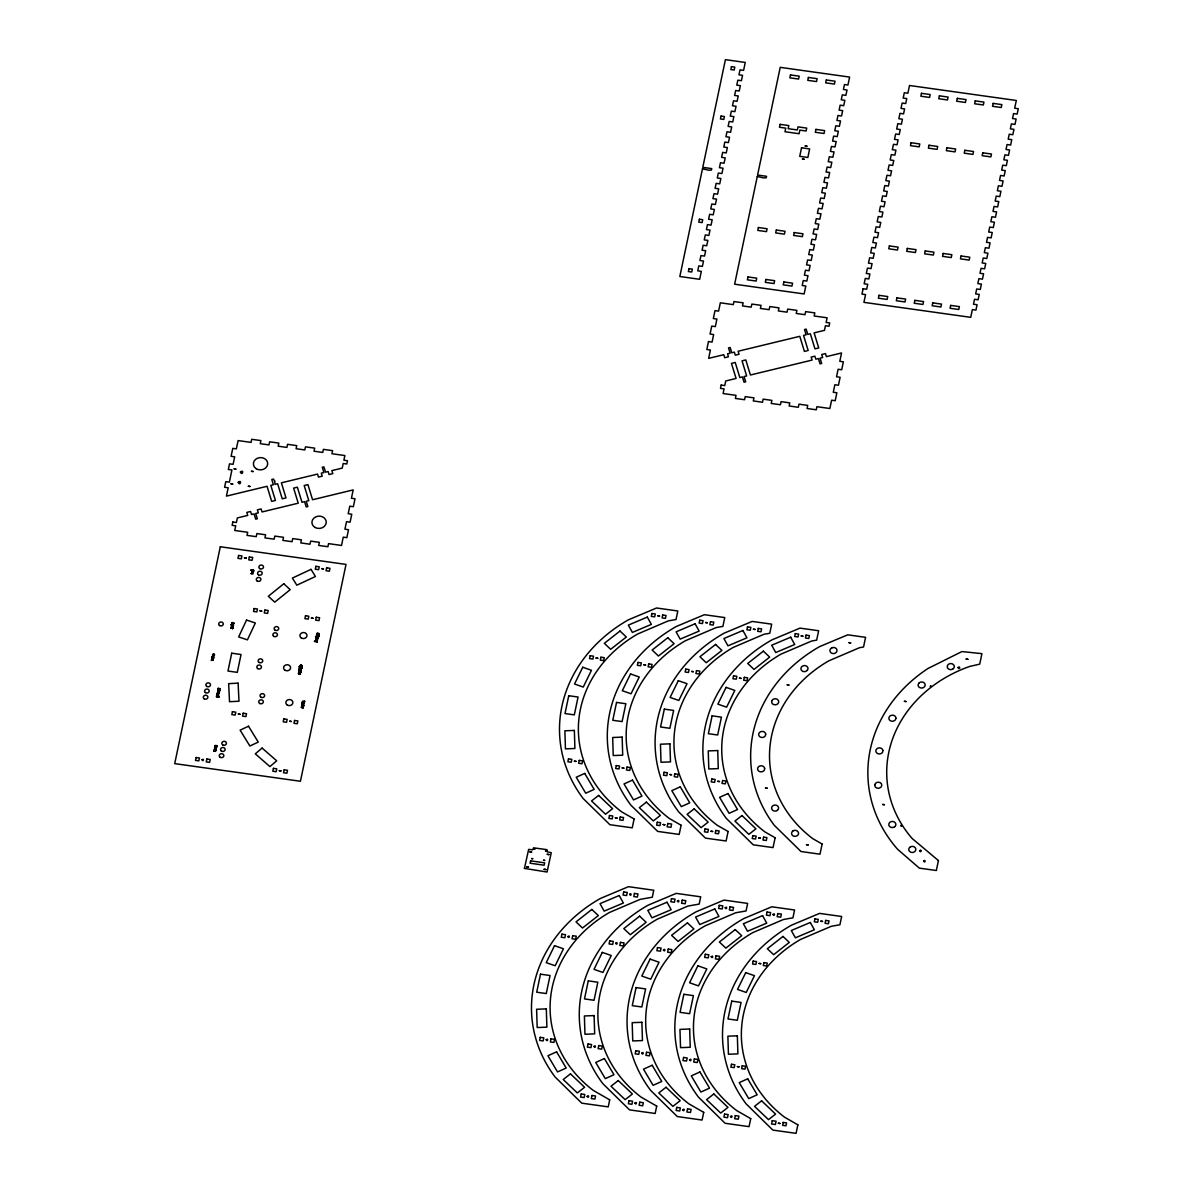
<?xml version="1.0" encoding="UTF-8"?>
<svg xmlns="http://www.w3.org/2000/svg" width="1193" height="1193" viewBox="0 0 1193 1193"><rect width="100%" height="100%" fill="white"/><g stroke="black" fill="none" stroke-linecap="round" stroke-linejoin="round"><path stroke-width="1.5" d="M232.531 627.563L232.396 628.651L232.799 627.488M213.264 658.998L212.19 657.477L211.653 658.521M232.933 627.548L232.62 628.607L231.8 627.816M214.412 655.091L213.875 654.375M217.752 694.058L218.781 693.998L218.587 692.939M216.604 745.893L216.365 746.878M219.557 690.15L219.572 689.793M231.8 627.518L230.995 627.414M301.62 666.559L301.904 665.694M303.305 705.824L303.335 704.899M317.696 634.601L318.829 633.543M217.693 691.12L217.767 692.253L217.767 691.463M218.006 692.611L217.588 694.833L216.858 694.281M318.501 635.944L317.547 636.451M211.31 660.132L211.757 659.282M216.485 695.996C216.455 693.923 222.181 698.561 216.38 696.846L216.887 695.564L217.887 696.637M219.244 691.731L217.767 692.194M214.8 747.176C214.099 749.458 214.889 745.819 216.619 747.4M211.653 658.461C212.086 657 215.038 658.924 213.472 657.641M299.011 672.241C296.803 674.537 302.366 674.671 298.742 673.508C302.873 673.538 296.207 671.927 300.815 672.091M300.129 667.886C301.978 667.23 301.098 670.451 299.547 668.512C298.041 665.5 303.246 669.825 301.411 667.901M316.503 638.121C319.948 638.494 315.131 635.765 316.995 638.016M218.155 695.966C219.199 697.279 216.351 694.535 217.126 696.637M299.577 669.527L299.607 670.436L298.623 669.109L301.352 669.556L300.875 670.839M300.025 667.946L300.502 668.855L301.352 668.214M303.037 702.841L302.709 703.885M316.697 635.735L318.099 635.422L317.756 636.495M314.43 641.476L317.159 641.923L315.862 640.298M301.068 669.109L301.665 668.319M215.799 750.054L214.77 749.279M215.724 749.1C218.08 751.575 213.129 747.236 215.023 750.233M218.095 688.615L220.079 688.868M232.143 623.447L232.411 622.537L233.798 622.895M233.112 626.042C229.31 627.757 234.663 625.639 232.948 626.444M233.455 624.342L231.054 624.64L231.964 624.193M219.959 688.51L218.349 688.659M316.712 640.253L317.129 641.566M301.128 670.585L299.637 670.824L299.428 669.601M303.052 702.901L302.172 703.631L303.097 704.302M316.041 637.733L316.339 638.031M298.891 672.807L298.712 673.836M217.156 692.954C217.215 696.13 219.124 689.957 217.976 694.162M219.393 690.404C218.93 688.928 218.215 690.031 217.797 689.778M301.024 665.038L300.159 666.141M316.786 633.915L317.114 634.452M214.457 749.443L213.815 751.113M232.307 623.939C234.753 623.641 233.753 623.76 233.306 622.627M251.857 571.835L252.081 570.851L251.812 572.208M253.617 571.79L253.617 571.402M319.262 635.794C318.606 633.811 319.023 638.598 318.263 635.377M304.304 703.557L304.304 703.616M214.472 654.987L214.084 654.211M219.199 693.342L219.094 692.969M218.692 690.702L219.84 690.24L219.318 689.584M216.858 745.729L216.604 745.953M302.172 665.575L301.799 666.484M318.65 634.408L318.635 633.289L318.412 634.303M212.786 658.357C212.757 662.831 214.039 658.118 211.564 659.997M219.527 691.388L218.408 691.478M212.443 655.091C213.681 655.747 212.876 653.391 214.069 655.091M214.039 654.525L214.069 655.434M219.214 696.906L216.723 696.578M217.171 694.803L218.722 695.28L217.588 694.773M216.828 694.758L217.215 694.237M231.487 625.221L233.44 625.49L231.054 624.565M231.546 624.938L231.696 624.103M218.751 689.494L218.93 690.717M232.829 626.787L233.44 625.43M251.052 570.269L253.826 570.314L251.097 569.941M216.559 747.668C212.936 746.758 217.439 749.905 214.755 748.265M213.771 751.277L214.188 750.546M216.365 746.818L215.068 745.595M215.501 746.803L215.754 745.297M299.145 666.633L301.874 667.081M298.444 673.806L298.533 673.076M301.128 666.32L301.382 665.008L300.412 665.933M299.011 672.3L300.755 672.36L299.339 671.823M301.814 667.349L299.085 666.902M304.409 702.796L301.68 702.349L304.469 702.528M314.49 641.208L315.37 640.686M318.218 636.913L315.489 636.466L316.503 637.151M302.127 706.405C304.946 705.361 298.295 708.031 303.32 707.956M302.649 701.544L303.335 702.304L302.724 701.126L304.707 701.305L303.276 701.872M317.547 640.074L315.996 639.612M315.817 638.732L317.83 638.747M317.368 636.152L316.622 634.81L318.725 635.198M302.873 704.258L302.276 705.63M317.04 633.334C318.65 632.931 315.817 635.287 318.397 634.244M317.711 634.661L317.472 633.125M303.604 705.585L303.395 704.631L303.529 706.032M303.604 706.554L301.411 707.374M304.707 701.305L303.454 702.125M317.77 639.016L315.683 639.15M901.013 826.078L901.192 825.138L901.52 826.153M930.48 685.856L930.301 686.795L930.987 685.99M919.535 850.997L920.414 850.072L921.414 850.803L920.534 851.742L920.206 851.041M958.098 667.424L958.575 668.557L959.813 668.125L959.336 666.991L958.098 667.484M219.348 692.194L219.542 691.508M232.426 622.91L231.919 623.671M214.472 654.912L214.308 654.316M303.917 705.436L303.932 705.227M316.041 637.42L317.368 638.3L318.039 637.196M232.143 623.387L233.664 623.387M214.367 750.308L215.829 749.487M215.665 750.889L214.024 751.381M299.473 670.063L300.979 670.004M316.622 634.81L316.906 636.376M232.575 628.308L232.381 627.503M302.843 703.945C300.74 704.541 303.708 707.717 303.335 704.959M301.561 706.584L301.59 707.345M212.891 654.361L212.831 655.166M215.351 745.67L214.844 746.251M301.083 665.321L300.547 666.141M302.351 704.884L302.381 705.734M218.215 691.865L217.752 691.806M212.891 659.61L211.757 660.475M317.994 638.001L318.203 636.853L317.741 638.21M301.799 666.141L300.263 666.276M213.279 660.34L213.07 658.73M231.248 627.563L232.903 627.086L232.814 628.472M318.725 636.301L319.053 635.287M231.144 627.22L231.308 628.055M231.994 622.88L232.307 623.999M252.409 572.357L253.229 571.879L252.155 572.058M232.232 623.044L233.649 623.238M317.01 641.282L315.608 641.073L316.756 640.626M217.558 694.058L217.603 692.909M213.293 654.047L212.742 655.032M300.323 665.262L300.576 666.469M219.646 690.508L219.467 689.629M318.889 636.525L319.172 635.466L318.77 636.57M251.768 571.074L252.469 572.073M318.263 636.242L318.486 635.586M251.977 571.268L253.095 571.238M213.368 659.028L212.772 657.82M299.458 670.108L300.696 670.541M317.099 635.228L318.009 635.407M274.644 481.018L273.421 479.079L271.78 479.482L273.391 484.761L270.811 485.387L275.434 500.464L271.676 501.373L267.053 486.297L226.416 496.124L228.176 487.773L224.597 487.266L225.775 481.644L229.354 482.151L231.919 469.967L228.34 469.475L229.518 463.853L233.097 464.345L234.678 456.815L231.099 456.322L232.769 448.374L236.348 448.881L238.093 440.575L251.067 442.394L251.708 439.292L260.909 440.59L260.253 443.677L268.977 444.9L269.633 441.813L278.834 443.095L278.178 446.197L286.902 447.42L287.558 444.318L296.744 445.615L296.103 448.717L304.826 449.94L305.468 446.838L314.669 448.136L314.013 451.222L322.736 452.445L323.392 449.358L332.593 450.641L331.937 453.743L344.881 455.562L343.897 460.2L347.491 460.707L346.79 464.002L343.211 463.495L342.242 468.103L331.878 470.609L332.802 473.636L329.044 474.531L328.12 471.518L325.54 472.145L323.914 466.866L322.274 467.268L323.899 472.547L321.305 473.174L322.229 476.186L318.471 477.096L317.547 474.083L281.384 482.822L286.007 497.913L282.249 498.823L277.626 483.732L275.031 484.358L274.629 480.958M212.846 655.434L213.905 655.509M252.081 570.91L252.976 570.925M217.186 695.773L217.946 695.832M251.097 570L253.766 570.657M316.577 635.049L318.874 635.511M231.427 625.43L233.112 626.101M301.024 670.749L301.039 669.691L301.218 670.511M299.383 672.897L300.606 673.016M299.175 673.881L300.397 674.06M302.291 707.479L303.38 707.688M214.069 751.083L215.545 751.351M231.129 628.293L230.995 627.339L230.965 628.144M211.519 660.4L211.429 660.385M316.92 640.387L317.159 641.923M302.5 704.094L302.53 703.303M216.544 745.536L216.679 746.714L216.947 745.953M315.877 640.552L315.832 641.387M214.486 749.965L214.472 749.01M212.652 658.834L212.518 657.91M302.261 703.855L302.366 703.035M231.904 623.611L231.904 622.97M216.008 749.234L216.127 750.069M299.831 668.304L299.95 667.722M217.812 690.165L217.872 690.315M301.68 667.946L301.59 668.706M303.365 706.092L302.56 704.869M302.053 704.735L302.306 706.017M299.682 667.916L299.726 668.841M301.904 704.929L301.993 705.809M299.309 669.705L299.339 670.63M218.215 688.078L218.304 688.943M218.274 690.643L218.08 689.822M215.202 745.804L215.307 746.803M882.88 750.516L882.611 752.067A3.519 3.027 -3.5 0 1 879.763 753.901L878.853 753.901A3.519 3.027 -3.5 0 1 875.901 750.486A3.519 3.027 -3.5 0 1 879.927 747.892L880.777 748.1A3.519 3.027 -3.5 0 1 882.88 750.516M231.039 483.821L232.71 484.045L231.039 483.821M244.49 557.787L246.161 558.011L244.49 557.787M248.368 486.252L250.038 486.476L248.368 486.252M251.499 471.295L253.17 471.518L251.499 471.295M238.346 714.025L240.017 714.264L238.346 714.025M279.326 770.663L280.996 770.902L279.326 770.663M311.403 618.078L313.073 618.302L311.403 618.078M524.443 868.4L547.08 872.023L551.255 852.712L547.229 851.832L546.961 849.67L533.614 847.82L532.66 849.789L528.648 849.416L524.443 868.4M526.799 866.864L528.469 867.087L526.799 866.864M529.931 851.906L531.601 852.13L529.931 851.906M531.616 858.557L532.689 858.706L531.616 858.557M533.599 849.103L534.673 849.252L533.599 849.103M543.561 860.242L544.634 860.392L543.561 860.242M544.112 869.294L545.783 869.533L544.112 869.294M545.544 850.773L546.618 850.922L545.544 850.773M546.185 1039.759C547.632 1042.682 548.631 1037.373 546.185 1039.759M574.4 761.194L576.07 761.432L574.4 761.194M567.868 936.594C569.315 939.517 570.329 934.194 567.868 936.594M596.082 658.029L597.753 658.268L596.082 658.029M587.165 1096.397C588.611 1099.335 589.61 1094.011 587.165 1096.397M593.965 1046.47C595.411 1049.393 596.425 1044.069 593.965 1046.47M615.379 817.846L617.049 818.07L615.379 817.846M622.179 767.904L623.85 768.143L622.179 767.904M615.663 943.29C617.109 946.228 618.108 940.904 615.663 943.29M629.636 894.377C631.082 897.3 632.081 891.991 629.636 894.377M643.862 664.74L645.547 664.963L643.862 664.74M657.85 615.812L659.52 616.05L657.85 615.812M634.944 1103.107C636.391 1106.03 637.405 1100.721 634.944 1103.107M641.759 1053.165C643.206 1056.103 644.205 1050.779 641.759 1053.165M663.159 824.542L664.829 824.781L663.159 824.542M669.974 774.615L671.644 774.839L670.034 774.421M663.442 950.001C664.889 952.924 665.903 947.615 663.442 950.001M677.415 901.088C678.862 904.011 679.876 898.687 677.415 901.088M691.657 671.435L693.327 671.674L691.657 671.435M705.63 622.522L707.3 622.761L705.63 622.522M682.739 1109.818C684.186 1112.741 685.185 1107.432 682.739 1109.818M689.539 1059.876C690.986 1062.799 692 1057.49 689.539 1059.876M710.953 831.253L712.624 831.491L710.953 831.253M717.754 781.311L719.424 781.549L717.754 781.311M711.222 956.711C712.624 959.649 713.757 954.311 711.222 956.711M725.21 907.784C726.656 910.721 727.655 905.398 725.21 907.784M739.436 678.146L741.107 678.385L739.436 678.146M753.424 629.233L755.094 629.457L753.424 629.233M730.519 1116.529C731.965 1119.452 732.979 1114.128 730.519 1116.529M737.378 1066.587L739.063 1066.825L737.378 1066.587M758.733 837.963L760.403 838.202L758.733 837.963M765.533 788.021L767.218 788.26L765.533 788.021M802.471 159.072L804.142 159.295L802.471 159.072M805.23 145.964L806.9 146.202L805.23 145.964M759.076 963.422L760.746 963.661L759.076 963.422M772.989 914.494C774.436 917.417 775.45 912.108 772.989 914.494M787.231 684.857L788.901 685.095L787.231 684.857M801.204 635.929L802.874 636.167L801.204 635.929M778.358 1123.239L780.043 1123.478L778.358 1123.239M806.513 844.674L808.198 844.898L806.513 844.674M820.829 921.205L822.514 921.443L820.829 921.205M848.984 642.639L850.669 642.878L848.984 642.639M882.731 804.47L884.401 804.708L882.731 804.47M904.428 701.305L906.098 701.544L904.428 701.305M923.65 861.092C925.112 864.03 926.111 858.706 923.65 861.092M966.181 659.088L967.866 659.311L966.181 659.088M321.797 568.629L323.467 568.882L321.797 568.629M260.029 610.846L261.699 611.114L260.029 610.846M874.872 784.696L874.991 786.262A3.519 3.027 -3.5 0 0 878.57 788.245L879.465 788.066A3.519 3.027 -3.5 0 0 878.078 782.205L877.183 782.369A3.519 3.027 -3.5 0 0 874.872 784.696M289.72 721.228L291.375 721.497L289.72 721.228M765.697 734.217L765.324 735.768A3.519 3.027 -3.5 0 1 762.387 737.468L761.462 737.423A3.519 3.027 -3.5 0 1 758.748 733.889A3.519 3.027 -3.5 0 1 762.909 731.473L763.774 731.712A3.519 3.027 -3.5 0 1 765.697 734.217M234.186 468.819L235.841 469.132L234.186 468.819M547.274 854.292L548.914 854.606L547.274 854.292M764.638 768.754L764.519 769.545A3.519 3.027 -3.5 0 1 762.879 771.409L762.029 771.722A3.519 3.027 -3.5 0 1 757.719 769.649A3.519 3.027 -3.5 0 1 760.209 765.906L761.119 765.787A3.519 3.027 -3.5 0 1 764.519 767.979L764.638 768.754M238.242 482.33C240.032 486.968 242.328 478.96 238.242 482.33M240.419 472.01C242.194 476.648 244.49 468.64 240.419 472.01M220.302 546.767L174.715 763.624L300.427 781.266L346.015 564.408L220.302 546.767M232.829 522.012L232.128 525.323L235.722 525.815L234.738 530.467L247.682 532.287L247.026 535.374L256.227 536.671L256.883 533.569L265.592 534.792L264.95 537.894L274.151 539.176L274.793 536.089L283.516 537.312L282.86 540.399L292.061 541.697L292.717 538.595L301.441 539.832L300.785 542.919L309.986 544.217L310.642 541.115L319.351 542.338L318.71 545.44L327.911 546.722L328.552 543.635L341.511 545.455L343.256 537.148L346.85 537.655L348.52 529.707L344.926 529.2L346.522 521.669L350.101 522.176L351.771 514.228L348.192 513.721L349.773 506.19L353.352 506.697L355.022 498.749L351.443 498.256L353.188 489.905L312.566 499.733L307.943 484.641L304.185 485.551L308.808 500.642L306.228 501.269L307.839 506.548L306.198 506.95L304.573 501.656L301.993 502.283L297.37 487.206L293.612 488.101L298.235 503.192L262.057 511.946L261.133 508.934L257.375 509.843L258.299 512.856L255.72 513.482L257.345 518.761L255.69 519.164L254.079 513.87L251.499 514.496L250.575 511.484L246.817 512.394L247.741 515.406L237.377 517.911L236.408 522.519L232.829 522.012M211.966 656.806C216.127 658.521 212.965 654.525 211.966 656.866M196.114 757.51L195.503 760.403L198.843 760.88L199.455 757.987L196.114 757.51M238.585 555.461L237.974 558.354L241.329 558.831L241.94 555.938L238.585 555.461M206.866 759.031L206.255 761.909L209.595 762.387L210.207 759.494L206.866 759.031M249.337 556.982L248.726 559.86L252.081 560.337L252.692 557.444L249.337 556.982M231.725 653.197L227.967 671.048L237.288 672.36L241.031 654.51L231.725 653.197M251.112 573.609C255.242 575.399 251.932 571.074 251.112 573.609M232.426 711.714L231.83 714.607L235.17 715.069L235.782 712.176L232.426 711.714M254.124 608.549L253.512 611.442L256.853 611.905L257.464 609.012L254.124 608.549M243.178 713.22L242.582 716.113L245.922 716.575L246.533 713.697L243.178 713.22M264.876 610.055L264.264 612.948L267.605 613.411L268.216 610.518L264.876 610.055M273.421 768.352L272.809 771.23L276.15 771.707L276.761 768.814L273.421 768.352M283.8 718.917L283.203 721.81L286.544 722.287L287.155 719.394L283.8 718.917M305.497 615.752L304.886 618.645L308.226 619.107L308.838 616.229L305.497 615.752M315.877 566.317L315.28 569.21L318.62 569.672L319.232 566.794L315.877 566.317M299.011 671.048L300.904 671.659L299.011 671.048M284.173 769.858L283.561 772.751L286.902 773.213L287.513 770.32L284.173 769.858M294.567 720.453L293.97 723.316L297.281 723.778L297.877 720.915L294.567 720.453M316.249 617.258L315.638 620.151L318.978 620.628L319.59 617.735L316.249 617.258M326.628 567.823L326.032 570.716L329.372 571.193L329.984 568.3L326.628 567.823M530.572 860.854L530.08 863.225L544.172 865.208L544.664 862.837L530.572 860.854M568.748 695.728L565.005 713.563L574.31 714.875L578.068 697.025L568.748 695.728M568.479 758.882L567.883 761.775L571.223 762.238L571.835 759.344L568.479 758.882M590.177 655.718L589.566 658.596L592.906 659.073L593.518 656.18L590.177 655.718M702.483 168.795L679.831 276.508L699.665 279.296L701.335 271.348L697.756 270.841L698.8 265.89L702.379 266.397L703.512 261.028L699.918 260.521L700.962 255.57L704.541 256.077L705.674 250.709L702.095 250.217L703.124 245.266L706.718 245.758L707.837 240.389L704.258 239.897L705.302 234.946L708.881 235.439L710.014 230.085L706.435 229.578L707.464 224.627L711.058 225.134L712.176 219.766L708.597 219.258L709.641 214.308L713.22 214.815L714.353 209.446L710.76 208.939L711.803 203.988L715.397 204.495L716.516 199.127L712.937 198.62L713.981 193.669L717.56 194.176L718.693 188.807L715.099 188.315L716.143 183.364L719.722 183.856L720.855 178.503L717.276 177.996L718.32 173.045L721.899 173.552L723.033 168.183L719.439 167.676L720.483 162.725L724.062 163.232L725.195 157.864L721.616 157.357L722.645 152.406L726.239 152.913L727.357 147.544L723.778 147.037L724.822 142.086L728.401 142.593L729.534 137.225L725.941 136.733L726.984 131.782L730.578 132.274L731.697 126.92L728.118 126.413L729.162 121.462L732.741 121.954L733.874 116.601L730.28 116.094L731.324 111.143L734.903 111.65L736.036 106.281L732.457 105.774L733.501 100.823L737.08 101.33L738.213 95.962L734.62 95.455L735.663 90.504L739.242 91.011L740.376 85.642L736.797 85.15L737.826 80.185L741.42 80.692L742.538 75.323L738.959 74.831L740.003 69.88L743.582 70.372L745.252 62.439L725.419 59.65L702.781 167.348L711.744 168.616L711.446 170.062L708.851 170.226L702.483 168.795M579.231 760.388L578.635 763.281L581.975 763.744L582.587 760.866L579.231 760.388M600.929 657.224L600.318 660.117L603.658 660.579L604.269 657.686L600.929 657.224M540.504 974.174L536.701 992.218L546.26 993.56L550.062 975.516L540.504 974.174M688.987 268.664L688.376 271.542L691.731 272.019L692.328 269.126L688.987 268.664M699.381 219.244L698.77 222.137L702.11 222.599L702.722 219.706L699.381 219.244M721.064 116.079L720.453 118.957L723.808 119.434L724.405 116.541L721.064 116.079M731.458 66.659L730.847 69.552L734.187 70.014L734.799 67.121L731.458 66.659M540.235 1037.328L539.579 1040.43L543.173 1040.922L543.814 1037.835L540.235 1037.328M561.918 934.164L561.277 937.251L564.856 937.758L565.512 934.671L561.918 934.164M616.542 702.423L612.784 720.274L622.105 721.586L625.848 703.736L616.542 702.423M550.987 1038.835L550.331 1041.936L553.925 1042.428L554.566 1039.342L550.987 1038.835M572.67 935.67L572.029 938.772L575.608 939.264L576.264 936.177L572.67 935.67M616.274 765.593L615.663 768.471L619.003 768.948L619.614 766.055L616.274 765.593M637.957 662.413L637.36 665.306L640.701 665.783L641.312 662.89L637.957 662.413M708.493 341.571L706.823 349.519L710.402 350.026L708.657 358.362L723.793 354.709L724.718 357.721L728.476 356.811L727.551 353.799L730.146 353.173L728.52 347.894L730.161 347.491L731.786 352.77L734.366 352.144L735.291 355.171L739.049 354.261L738.124 351.234L799.787 336.322L804.41 351.413L808.168 350.503L803.545 335.412L806.125 334.786L804.5 329.507L806.155 329.119L807.765 334.398L810.345 333.772L814.983 348.863L818.741 347.953L814.103 332.862L824.467 330.357L825.437 325.749L829.016 326.256L829.717 322.945L826.138 322.453L827.107 317.8L814.163 315.996L814.819 312.894L805.618 311.612L804.977 314.698L796.253 313.476L796.894 310.374L787.708 309.091L787.052 312.178L778.328 310.955L778.984 307.869L769.783 306.571L769.127 309.673L760.403 308.45L761.059 305.348L751.858 304.066L751.217 307.153L742.493 305.93L743.135 302.828L733.949 301.546L733.292 304.633L720.333 302.813L718.589 311.119L714.995 310.627L713.325 318.561L716.918 319.068L715.323 326.599L711.744 326.092L710.074 334.04L713.653 334.547L712.072 342.078L708.493 341.571M609.474 815.52L608.862 818.413L612.203 818.89L612.814 815.997L609.474 815.52M651.93 613.5L651.333 616.393L654.674 616.856L655.285 613.963L651.93 613.5M627.026 767.099L626.414 769.977L629.755 770.454L630.366 767.561L627.026 767.099M648.709 663.934L648.112 666.812L651.453 667.29L652.064 664.397L648.709 663.934M620.211 817.041L619.614 819.919L622.955 820.396L623.566 817.503L620.211 817.041M662.682 615.006L662.085 617.899L665.426 618.362L666.037 615.484L662.682 615.006M588.283 980.87L584.495 998.929L594.039 1000.271L597.842 982.212L588.283 980.87M757.287 176.489L734.634 284.202L804.142 293.955L805.812 286.007L802.233 285.5L803.262 280.549L806.856 281.056L807.974 275.687L804.395 275.195L805.439 270.244L809.018 270.736L810.151 265.383L806.557 264.876L807.601 259.925L811.195 260.432L812.314 255.063L808.735 254.556L809.779 249.605L813.358 250.112L814.491 244.744L810.897 244.237L811.941 239.286L815.52 239.793L816.653 234.424L813.074 233.917L814.103 228.967L817.697 229.474L818.816 224.105L815.237 223.613L816.28 218.662L819.859 219.154L820.993 213.786L817.414 213.293L818.443 208.343L822.037 208.835L823.155 203.481L819.576 202.974L820.62 198.023L824.199 198.53L825.332 193.162L821.738 192.655L822.782 187.704L826.376 188.211L827.495 182.842L823.916 182.335L824.96 177.384L828.538 177.891L829.672 172.523L826.078 172.016L827.122 167.065L830.701 167.572L831.834 162.203L828.255 161.711L829.299 156.76L832.878 157.252L834.011 151.899L830.417 151.392L831.461 146.441L835.04 146.948L836.174 141.579L832.595 141.072L833.624 136.121L837.218 136.628L838.336 131.26L834.757 130.753L835.801 125.802L839.38 126.309L840.513 120.94L836.919 120.433L837.963 115.482L841.557 115.989L842.676 110.621L839.097 110.129L840.14 105.178L843.719 105.67L844.853 100.316L841.259 99.809L842.303 94.858L845.882 95.351L847.015 89.997L843.436 89.49L844.48 84.539L847.94 85.016L849.61 77.083L780.222 67.345L757.585 175.043L766.547 176.31L766.249 177.742L763.654 177.921L757.287 176.489M721.183 385.071L720.483 388.381L724.062 388.888L723.092 393.526L736.021 395.345L735.38 398.432L744.581 399.73L745.222 396.628L753.946 397.851L753.305 400.952L762.491 402.235L763.147 399.148L771.871 400.371L771.215 403.458L780.416 404.755L781.072 401.653L789.781 402.891L789.14 405.978L798.341 407.275L798.982 404.173L807.706 405.396L807.065 408.498L816.251 409.781L816.907 406.694L829.866 408.513L831.61 400.207L835.204 400.714L836.875 392.765L833.281 392.258L834.861 384.728L838.455 385.235L840.126 377.286L836.532 376.779L838.127 369.248L841.706 369.755L843.376 361.807L839.797 361.315L841.542 352.964L826.406 356.632L825.481 353.605L821.723 354.515L822.648 357.527L820.053 358.154L821.679 363.447L820.038 363.835L818.413 358.556L815.833 359.182L814.908 356.17L811.151 357.08L812.075 360.092L750.412 375.005L745.789 359.913L742.031 360.823L746.654 375.914L744.074 376.541L745.685 381.82L744.044 382.222L742.434 376.928L739.839 377.555L735.216 362.478L731.458 363.388L736.081 378.464L725.732 380.97L724.762 385.578L721.183 385.071M634.094 818.995L632.23 827.838L609.877 824.691L583.109 798.46A149.751 128.769 -3.5 0 1 628.487 619.778L656.582 607.998L677.818 610.98L676.028 619.525L668.334 620.882L637.629 634.02A130.469 112.187 -3.5 0 0 621.613 811.822L634.094 818.995M748.011 276.94L747.4 279.833L756.123 281.056L756.72 278.163L748.011 276.94M758.39 227.52L757.779 230.413L766.502 231.636L767.114 228.743L758.39 227.52M780.088 124.355L779.476 127.248L785.74 128.128L784.979 131.737L799.086 133.72L799.847 130.112L806.11 130.991L806.722 128.098L797.998 126.876L797.356 129.962L788.155 128.68L788.797 125.578L780.088 124.355M790.467 74.935L789.855 77.828L798.579 79.051L799.191 76.158L790.467 74.935M588.015 1044.039L587.374 1047.126L590.953 1047.633L591.609 1044.531L588.015 1044.039M609.712 940.874L609.056 943.961L612.635 944.468L613.291 941.366L609.712 940.874M581.215 1093.981L580.559 1097.068L584.152 1097.575L584.794 1094.473L581.215 1093.981M623.685 891.946L623.029 895.048L626.623 895.54L627.264 892.453L623.685 891.946M664.322 709.134L660.564 726.984L669.884 728.297L673.642 710.446L664.322 709.134M598.767 1045.545L598.125 1048.647L601.704 1049.139L602.361 1046.052L598.767 1045.545M620.464 942.381L619.808 945.467L623.387 945.974L624.043 942.888L620.464 942.381M591.967 1095.487L591.31 1098.574L594.904 1099.081L595.546 1095.979L591.967 1095.487M634.437 893.453L633.781 896.554L637.375 897.061L638.016 893.96L634.437 893.453M765.921 279.46L765.31 282.338L774.033 283.576L774.645 280.683L765.921 279.46M776.315 230.04L775.704 232.933L784.427 234.156L785.039 231.263L776.315 230.04M808.392 77.456L807.78 80.349L816.504 81.571L817.116 78.678L808.392 77.456M664.054 772.289L663.457 775.182L666.798 775.659L667.409 772.766L664.054 772.289M685.751 669.124L685.14 672.017L688.48 672.479L689.092 669.601L685.751 669.124M657.254 822.231L656.642 825.124L659.997 825.586L660.594 822.708L657.254 822.231M699.724 620.211L699.113 623.089L702.453 623.566L703.065 620.673L699.724 620.211M801.532 147.783L799.728 156.343L807.855 157.491L809.644 148.916L801.532 147.783M674.806 773.81L674.209 776.688L677.549 777.165L678.161 774.272L674.806 773.81M696.503 670.63L695.892 673.523L699.232 674L699.844 671.107L696.503 670.63M609.698 1099.842L608.221 1106.88L581.766 1103.167L555.058 1076.966A149.632 128.665 -3.5 0 1 600.407 898.448L628.443 886.682L653.764 890.232L652.303 897.211L640.149 899.358L609.399 912.496A130.589 112.291 -3.5 0 0 593.383 1090.477L609.698 1099.842M667.812 823.498L667.111 826.809L670.943 827.345L671.629 824.035L667.812 823.498M710.476 621.717L709.865 624.61L713.205 625.072L713.817 622.179L710.476 621.717M783.846 281.966L783.234 284.859L791.958 286.081L792.57 283.188L783.846 281.966M794.24 232.56L793.628 235.439L802.352 236.661L802.949 233.783L794.24 232.56M815.923 129.381L815.311 132.274L824.035 133.497L824.646 130.604L815.923 129.381M826.302 79.976L825.705 82.854L834.429 84.077L835.025 81.199L826.302 79.976M636.078 987.58L632.275 1005.639L641.834 1006.981L645.622 988.922L636.078 987.58M681.099 825.243L679.175 834.429L657.656 831.402L630.903 805.171A149.751 128.769 -3.5 0 1 676.282 626.489L704.377 614.708L724.762 617.571L722.898 626.4L716.113 627.593L685.408 640.73A130.469 112.187 -3.5 0 0 669.407 818.532L681.099 825.243M635.809 1050.75L635.153 1053.837L638.747 1054.344L639.388 1051.242L635.809 1050.75M657.492 947.57L656.851 950.672L660.43 951.179L661.086 948.077L657.492 947.57M628.994 1100.677L628.353 1103.779L631.932 1104.286L632.588 1101.184L628.994 1100.677M671.465 898.657L670.824 901.744L674.403 902.251L675.059 899.164L671.465 898.657M712.102 715.845L708.359 733.695L717.679 734.992L721.422 717.157L712.102 715.845M646.561 1052.256L645.905 1055.343L649.499 1055.85L650.14 1052.748L646.561 1052.256M668.244 949.091L667.603 952.178L671.182 952.685L671.838 949.583L668.244 949.091M639.746 1102.183L639.105 1105.285L642.684 1105.792L643.34 1102.69L639.746 1102.183M682.217 900.163L681.576 903.265L685.155 903.757L685.811 900.67L682.217 900.163M711.848 778.999L711.237 781.892L714.577 782.354L715.189 779.476L711.848 778.999M733.531 675.834L732.92 678.728L736.275 679.19L736.871 676.297L733.531 675.834M705.033 828.941L704.437 831.834L707.777 832.296L708.388 829.403L705.033 828.941M747.504 626.907L746.907 629.8L750.248 630.277L750.859 627.384L747.504 626.907M722.6 780.505L721.989 783.398L725.329 783.861L725.941 780.983L722.6 780.505M744.283 677.341L743.671 680.234L747.027 680.696L747.623 677.818L744.283 677.341M656.717 1106.105L655.166 1113.472L629.546 1109.878L602.853 1083.676A149.632 128.665 -3.5 0 1 648.187 905.144L676.237 893.378L700.709 896.823L699.187 904.085L687.929 906.069L657.194 919.206A130.589 112.291 -3.5 0 0 641.163 1097.172L656.717 1106.105M715.785 830.447L715.189 833.34L718.529 833.803L719.14 830.925L715.785 830.447M758.256 628.428L757.659 631.306L761 631.783L761.611 628.89L758.256 628.428M683.857 994.291L680.055 1012.35L689.614 1013.692L693.416 995.633L683.857 994.291M728.103 831.506L726.105 841.005L705.436 838.112L678.683 811.866A149.751 128.769 -3.5 0 1 724.062 633.2L752.157 621.419L771.692 624.163L769.783 633.259L763.908 634.303L733.203 647.426A130.469 112.187 -3.5 0 0 717.187 825.243L728.103 831.506M683.589 1057.445L682.948 1060.547L686.527 1061.054L687.183 1057.952L683.589 1057.445M705.287 954.281L704.631 957.382L708.21 957.875L708.866 954.788L705.287 954.281M676.789 1107.387L676.133 1110.489L679.727 1110.981L680.368 1107.894L676.789 1107.387M719.26 905.368L718.604 908.455L722.197 908.962L722.839 905.86L719.26 905.368M694.341 1058.952L693.7 1062.053L697.279 1062.56L697.935 1059.459L694.341 1058.952M716.039 955.787L715.382 958.889L718.961 959.396L719.618 956.294L716.039 955.787M687.541 1108.893L686.885 1111.995L690.479 1112.487L691.12 1109.401L687.541 1108.893M730.012 906.874L729.355 909.961L732.949 910.468L733.591 907.381L730.012 906.874M863.106 288.736L861.972 294.104L865.551 294.611L863.926 302.351L970.729 317.338L972.355 309.598L975.949 310.105L977.067 304.737L973.488 304.23L974.532 299.279L978.111 299.786L979.244 294.417L975.65 293.91L976.694 288.96L980.288 289.467L981.407 284.098L977.828 283.606L978.871 278.655L982.45 279.147L983.584 273.793L979.99 273.286L981.034 268.336L984.613 268.828L985.746 263.474L982.167 262.967L983.211 258.016L986.79 258.523L987.923 253.155L984.329 252.648L985.373 247.697L988.952 248.204L990.086 242.835L986.507 242.328L987.536 237.377L991.129 237.884L992.248 232.516L988.669 232.024L989.713 227.058L993.292 227.565L994.425 222.196L990.846 221.704L991.875 216.753L995.469 217.245L996.587 211.892L993.008 211.385L994.052 206.434L997.631 206.941L998.765 201.572L995.171 201.065L996.215 196.114L999.809 196.621L1000.927 191.253L997.348 190.746L998.392 185.795L1001.971 186.302L1003.104 180.933L999.51 180.426L1000.554 175.475L1004.133 175.982L1005.267 170.614L1001.688 170.122L1002.716 165.171L1006.31 165.663L1007.429 160.309L1003.85 159.802L1004.894 154.851L1008.473 155.344L1009.606 149.99L1006.027 149.483L1007.056 144.532L1010.65 145.039L1011.768 139.67L1008.189 139.163L1009.233 134.213L1012.812 134.72L1013.946 129.351L1010.352 128.844L1011.396 123.893L1014.989 124.4L1016.108 119.032L1012.529 118.539L1013.573 113.574L1017.152 114.081L1018.285 108.712L1014.691 108.22L1016.317 100.48L909.513 85.493L907.888 93.233L904.309 92.726L903.176 98.094L906.769 98.587L905.726 103.537L902.147 103.045L901.013 108.399L904.592 108.906L903.563 113.857L899.969 113.35L898.851 118.718L902.43 119.225L901.386 124.176L897.807 123.669L896.674 129.038L900.253 129.545L899.224 134.496L895.63 133.989L894.511 139.357L898.09 139.864L897.047 144.815L893.468 144.308L892.334 149.677L895.928 150.169L894.884 155.12L891.29 154.628L890.172 159.981L893.751 160.488L892.707 165.439L889.128 164.947L887.995 170.301L891.589 170.808L890.545 175.759L886.966 175.252L885.832 180.62L889.411 181.127L888.367 186.078L884.788 185.571L883.67 190.94L887.249 191.447L886.205 196.398L882.626 195.891L881.493 201.259L885.072 201.751L884.043 206.717L880.449 206.21L879.33 211.579L882.909 212.071L881.866 217.022L878.287 216.529L877.153 221.883L880.747 222.39L879.703 227.341L876.109 226.834L874.991 232.203L878.57 232.71L877.526 237.661L873.947 237.153L872.814 242.522L876.408 243.029L875.364 247.98L871.785 247.473L870.651 252.841L874.23 253.348L873.187 258.299L869.608 257.792L868.474 263.161L872.068 263.653L871.024 268.604L867.445 268.112L866.312 273.465L869.891 273.972L868.862 278.923L865.268 278.431L864.15 283.785L867.729 284.292L866.685 289.243L863.106 288.736M752.828 835.652L752.216 838.53L755.557 839.007L756.168 836.114L752.828 835.652M795.299 633.617L794.687 636.51L798.028 636.973L798.639 634.094L795.299 633.617M703.721 1112.368L702.095 1120.048L677.341 1116.573L650.632 1090.387A149.632 128.665 -3.5 0 1 695.981 911.855L724.017 900.089L747.638 903.414L746.057 910.945L735.708 912.764L704.974 925.917A130.589 112.291 -3.5 0 0 688.957 1103.883L703.721 1112.368M763.58 837.158L762.968 840.036L766.309 840.513L766.92 837.62L763.58 837.158M806.05 635.123L805.439 638.016L808.779 638.494L809.391 635.601L806.05 635.123M879.002 295.327L878.391 298.22L887.115 299.443L887.726 296.55L879.002 295.327M889.381 245.907L888.785 248.8L897.494 250.023L898.105 247.13L889.381 245.907M911.079 142.742L910.468 145.635L919.192 146.858L919.803 143.965L911.079 142.742M921.458 93.322L920.862 96.215L929.571 97.438L930.182 94.545L921.458 93.322M731.741 1001.121L727.984 1018.971L737.304 1020.269L741.062 1002.418L731.741 1001.121M775.122 837.769L773.049 847.597L753.23 844.823L726.477 818.577A149.751 128.769 -3.5 0 1 771.856 639.91L799.951 628.115L818.637 630.739L816.668 640.134L811.687 641.014L780.983 654.137A130.469 112.187 -3.5 0 0 764.967 831.939L775.122 837.769M731.473 1064.275L730.862 1067.168L734.217 1067.631L734.828 1064.753L731.473 1064.275M753.171 961.111L752.559 964.004L755.9 964.466L756.511 961.573L753.171 961.111M724.569 1114.098L723.927 1117.185L727.506 1117.692L728.162 1114.59L724.569 1114.098M767.039 912.063L766.398 915.165L769.977 915.672L770.633 912.57L767.039 912.063M896.912 297.847L896.316 300.725L905.025 301.948L905.636 299.07L896.912 297.847M907.306 248.427L906.695 251.32L915.419 252.543L916.03 249.65L907.306 248.427M928.989 145.263L928.393 148.141L937.101 149.364L937.713 146.485L928.989 145.263M939.383 95.843L938.772 98.736L947.496 99.958L948.107 97.065L939.383 95.843M742.225 1065.781L741.614 1068.674L744.969 1069.137L745.58 1066.259L742.225 1065.781M763.923 962.617L763.311 965.51L766.652 965.972L767.263 963.094L763.923 962.617M735.32 1115.604L734.679 1118.691L738.258 1119.198L738.914 1116.111L735.32 1115.604M777.791 913.584L777.15 916.671L780.729 917.178L781.385 914.077L777.791 913.584M914.837 300.353L914.226 303.246L922.95 304.469L923.561 301.575L914.837 300.353M925.231 250.933L924.62 253.826L933.344 255.048L933.94 252.17L925.231 250.933M946.914 147.768L946.303 150.661L955.026 151.884L955.638 148.991L946.914 147.768M957.308 98.348L956.697 101.241L965.42 102.464L966.017 99.586L957.308 98.348M750.725 1118.631L749.04 1126.639L725.12 1123.284L698.427 1097.098A149.632 128.665 -3.5 0 1 743.761 918.565L771.811 906.799L794.583 909.991L792.942 917.82L783.503 919.475L752.768 932.628A130.589 112.291 -3.5 0 0 736.737 1110.594L750.725 1118.631M932.762 302.873L932.151 305.766L940.874 306.989L941.486 304.096L932.762 302.873M943.141 253.453L942.545 256.346L951.253 257.569L951.865 254.676L943.141 253.453M964.839 150.288L964.227 153.181L972.951 154.404L973.548 151.511L964.839 150.288M975.218 100.868L974.621 103.761L983.33 104.984L983.942 102.091L975.218 100.868M822.126 844.033L819.994 854.188L801.01 851.519L774.257 825.288A149.751 128.769 -3.5 0 1 819.636 646.606L847.731 634.825L865.581 637.33L863.538 646.994L859.482 647.71L828.762 660.847A130.469 112.187 -3.5 0 0 812.761 838.649L822.126 844.033M772.259 1120.674L771.573 1123.985L775.39 1124.522L776.076 1121.211L772.259 1120.674M814.923 918.893L814.312 921.786L817.667 922.249L818.279 919.371L814.923 918.893M950.672 305.393L950.075 308.271L958.784 309.494L959.396 306.616L950.672 305.393M961.066 255.973L960.454 258.851L969.178 260.089L969.79 257.196L961.066 255.973M982.749 152.808L982.152 155.686L990.861 156.909L991.472 154.031L982.749 152.808M993.143 103.388L992.531 106.281L1001.255 107.504L1001.866 104.611L993.143 103.388M783.205 1122.434L782.608 1125.312L785.948 1125.789L786.56 1122.896L783.205 1122.434M825.675 920.399L825.064 923.293L828.419 923.77L829.031 920.877L825.675 920.399M797.863 1124.835L796.074 1133.35L772.855 1130.099L746.102 1103.853A149.751 128.769 -3.5 0 1 791.481 925.186L819.576 913.391L841.661 916.492L839.917 924.769L831.327 926.29L800.607 939.413A130.469 112.187 -3.5 0 0 784.606 1117.215L797.863 1124.835M938.429 860.571L936.341 870.517L919.341 868.131L897.673 849.356A149.751 128.769 -3.5 0 1 927.856 668.557L961.931 651.557L981.928 653.66L979.721 664.143L969.611 666.455A130.469 112.187 -3.5 0 0 912.093 838.44L938.429 860.571M895.913 718.44L895.272 719.916A3.519 3.027 -3.5 0 1 891.171 721.064L890.366 720.706A3.519 3.027 -3.5 0 1 889.546 716.486A3.519 3.027 -3.5 0 1 894.452 715.711L895.123 716.232A3.519 3.027 -3.5 0 1 895.913 718.44M202.064 759.687C202.795 762.61 204.778 757.883 202.064 759.687M772.005 700.589L771.737 701.35A3.519 3.027 -3.5 0 0 772.96 704.168L773.75 704.586A3.519 3.027 -3.5 0 0 777.448 699.426L776.673 699.023A3.519 3.027 -3.5 0 0 772.497 699.918L772.005 700.589M246.548 620.062L238.645 636.928L247.428 639.866L255.332 622.985L246.548 620.062M582.736 667.245L574.534 684.021L583.258 687.064L591.46 670.287L582.736 667.245M630.53 673.956L622.314 690.717L631.037 693.774L639.239 676.998L630.53 673.956M678.31 680.651L670.108 697.428L678.817 700.47L687.034 683.708L678.31 680.651M554.521 945.676L546.215 962.647L555.163 965.763L563.454 948.793L554.521 945.676M726.09 687.362L717.888 704.138L726.612 707.181L734.813 690.404L726.09 687.362M602.301 952.387L594.01 969.357L602.942 972.474L611.248 955.504L602.301 952.387M650.096 959.097L641.789 976.053L650.737 979.185L659.028 962.214L650.096 959.097M697.875 965.793L689.584 982.764L698.516 985.895L706.823 968.925L697.875 965.793M745.729 972.638L737.528 989.415L746.236 992.457L754.453 975.68L745.729 972.638M909.782 847.358L909.245 847.999A3.519 3.027 -3.5 0 0 909.275 851.027L910.572 852.1A3.519 3.027 -3.5 0 0 914.106 852.011L914.822 851.504A3.519 3.027 -3.5 0 0 914.763 847.224A3.519 3.027 -3.5 0 0 909.782 847.358M919.192 682.888L918.625 683.529A3.519 3.027 -3.5 0 0 919.117 687.183L919.833 687.66A3.519 3.027 -3.5 0 0 924.724 683.5L924.172 682.873A3.519 3.027 -3.5 0 0 919.922 682.411L919.192 682.888M807.333 670.272L805.946 671.316A3.519 3.027 -3.5 0 1 802.442 671.122L801.756 670.6A3.519 3.027 -3.5 0 1 802.173 666.32A3.519 3.027 -3.5 0 1 807.124 666.589L807.631 667.245A3.519 3.027 -3.5 0 1 807.333 670.272M792.734 831.118L792.137 831.7A3.519 3.027 -3.5 0 0 797.297 835.652L797.923 835.07A3.519 3.027 -3.5 0 0 798.206 832.043L797.043 830.865A3.519 3.027 -3.5 0 0 792.749 831.103M262.102 748.071L255.302 753.842L269.916 766.592L276.716 760.821L262.102 748.071M283.785 583.765L268.321 596.261L274.733 602.152L290.197 589.67L283.785 583.765M620.002 631.022L604.344 643.325L610.667 649.305L626.325 637.002L620.002 631.022M667.797 637.733L652.139 650.036L658.447 656.016L674.105 643.713L667.797 637.733M715.576 644.444L699.918 656.746L706.241 662.726L721.899 650.424L715.576 644.444M763.371 651.154L747.713 663.457L754.021 669.422L769.679 657.119L763.371 651.154M591.862 909.454L576.025 921.891L582.497 928.02L598.334 915.583L591.862 909.454M639.642 916.164L623.805 928.601L630.292 934.73L646.129 922.278L639.642 916.164M687.436 922.86L671.599 935.312L678.071 941.441L693.908 928.989L687.436 922.86M735.216 929.571L719.379 942.008L725.866 948.137L741.703 935.7L735.216 929.571M782.996 936.43L767.338 948.733L773.66 954.698L789.304 942.395L782.996 936.43M598.618 795.418L591.534 800.95L605.522 814.237L612.591 808.69L598.618 795.418M646.397 802.128L639.329 807.661L653.302 820.933L660.37 815.401L646.397 802.128M694.177 808.839L687.108 814.372L701.096 827.644L708.165 822.111L694.177 808.839M741.971 815.535L734.903 821.082L748.876 834.354L755.944 828.822L741.971 815.535M570.463 1073.849L563.215 1079.516L577.352 1092.952L584.6 1087.27L570.463 1073.849M618.257 1080.545L610.995 1086.226L625.147 1099.648L632.394 1093.981L618.257 1080.545M666.037 1087.255L658.79 1092.937L672.927 1106.358L680.174 1100.677L666.037 1087.255M713.832 1093.966L706.569 1099.648L720.706 1113.069L727.969 1107.387L713.832 1093.966M761.596 1100.811L754.528 1106.358L768.501 1119.63L775.584 1114.098L761.596 1100.811M953.192 668.721L951.611 669.512A3.519 3.027 -3.5 0 1 947.674 668.11L947.331 667.394A3.519 3.027 -3.5 0 1 953.818 665.053L954.161 665.783A3.519 3.027 -3.5 0 1 953.192 668.721M894.78 826.63L894.034 827.122A3.519 3.027 -3.5 0 1 889.247 826.018A3.519 3.027 -3.5 0 1 890.604 821.873L891.469 821.574A3.519 3.027 -3.5 0 1 894.854 822.35L895.734 823.707A3.519 3.027 -3.5 0 1 894.78 826.63M777.404 810.33L776.628 810.778A3.519 3.027 -3.5 0 1 772.438 810.062L771.662 808.66A3.519 3.027 -3.5 0 1 773.616 805.35L774.496 805.096A3.519 3.027 -3.5 0 1 777.404 810.33M832.043 647.784L831.253 648.217A3.519 3.027 -3.5 0 0 829.985 651.05L830.239 651.81A3.519 3.027 -3.5 0 0 834.891 653.287A3.519 3.027 -3.5 0 0 836.681 649.26L836.204 648.589A3.519 3.027 -3.5 0 0 832.923 647.545L832.043 647.784M311.03 569.359L292.389 578.083L296.833 585.196L315.429 576.502L311.03 569.359M248.517 726.224L240.136 730.146L249.859 745.998L258.255 742.091L248.517 726.224M584.704 773.422L576.249 777.225L585.718 793.211L594.174 789.393L584.704 773.422M632.484 780.118L624.028 783.935L633.513 799.921L641.968 796.104L632.484 780.118M680.278 786.828L671.823 790.646L681.292 806.632L689.748 802.814L680.278 786.828M728.058 793.539L719.603 797.342L729.087 813.328L737.528 809.525L728.058 793.539M556.594 1051.838L547.93 1055.745L557.519 1071.925L566.183 1068.018L556.594 1051.838M604.389 1058.549L595.725 1062.456L605.298 1078.621L613.977 1074.714L604.389 1058.549M652.168 1065.26L643.504 1069.167L653.093 1085.332L661.757 1081.425L652.168 1065.26M699.963 1071.97L691.284 1075.877L700.873 1092.042L709.537 1088.135L699.963 1071.97M747.698 1078.815L739.242 1082.618L748.712 1098.604L757.167 1094.801L747.698 1078.815M647.322 617.079L628.338 625.117L632.379 632.424L651.363 624.386L647.322 617.079M695.101 623.79L676.118 631.828L680.159 639.135L699.158 631.097L695.101 623.79M742.896 630.5L723.897 638.523L727.954 645.831L746.937 637.808L742.896 630.5M790.676 637.211L771.692 645.234L775.733 652.541L794.732 644.503L790.676 637.211M619.227 895.511L600.019 903.638L604.165 911.124L623.372 903.012L619.227 895.511M667.006 902.221L647.799 910.348L651.96 917.835L671.167 909.707L667.006 902.221M714.801 908.932L695.594 917.059L699.739 924.545L718.947 916.418L714.801 908.932M762.581 915.627L743.373 923.755L747.519 931.256L766.741 923.128L762.581 915.627M810.315 922.487L791.317 930.51L795.373 937.817L814.357 929.779L810.315 922.487M238.108 683.157L228.638 683.649L229.518 701.708L238.988 701.216L238.108 683.157M574.355 730.429L564.885 730.787L565.437 748.861L574.907 748.488L574.355 730.429M622.149 737.125L612.68 737.498L613.232 755.557L622.701 755.199L622.149 737.125M669.929 743.836L660.46 744.208L661.011 762.267L670.481 761.909L669.929 743.836M717.724 750.546L708.254 750.904L708.806 768.978L718.275 768.605L717.724 750.546M546.319 1008.89L536.611 1009.263L537.178 1027.531L546.886 1027.158L546.319 1008.89M594.114 1015.586L584.391 1015.959L584.958 1034.242L594.666 1033.869L594.114 1015.586M641.894 1022.297L632.186 1022.669L632.737 1040.952L642.46 1040.564L641.894 1022.297M689.673 1029.007L679.965 1029.38L680.532 1047.648L690.24 1047.275L689.673 1029.007M737.349 1035.822L727.879 1036.18L728.431 1054.254L737.9 1053.881L737.349 1035.822M256.182 468.7A7.173 6.159 -3.5 0 0 267.635 464.42A7.173 6.159 -3.5 0 0 257.777 458.097A7.173 6.159 -3.5 0 0 256.182 468.7M315.206 527.53A7.173 6.159 -3.5 0 0 326.241 522.474A7.173 6.159 -3.5 0 0 315.802 516.852A7.173 6.159 -3.5 0 0 315.206 527.53M259.701 568.569A2.311 1.983 -3.5 0 0 263.459 567.346A2.311 1.983 -3.5 0 0 260.417 565.169A2.311 1.983 -3.5 0 0 259.701 568.569M258.404 574.758A2.311 1.983 -3.5 0 0 262.162 573.535A2.311 1.983 -3.5 0 0 259.12 571.358A2.311 1.983 -3.5 0 0 258.404 574.758M257.106 580.946A2.311 1.983 -3.5 0 0 260.864 579.723A2.311 1.983 -3.5 0 0 257.807 577.561A2.311 1.983 -3.5 0 0 257.106 580.946M219.497 625.505A2.311 1.983 -3.5 0 0 223.255 624.282A2.311 1.983 -3.5 0 0 220.213 622.12A2.311 1.983 -3.5 0 0 219.497 625.505M274.942 630.098A2.311 1.983 -3.5 0 0 278.7 628.89A2.311 1.983 -3.5 0 0 275.658 626.713A2.311 1.983 -3.5 0 0 274.942 630.098M273.644 636.287A2.311 1.983 -3.5 0 0 277.402 635.079A2.311 1.983 -3.5 0 0 274.36 632.901A2.311 1.983 -3.5 0 0 273.644 636.287M301.188 637.897A3.519 3.027 -3.5 0 0 306.914 636.033A3.519 3.027 -3.5 0 0 302.276 632.708A3.519 3.027 -3.5 0 0 301.188 637.897M258.941 662.369A2.311 1.983 -3.5 0 0 262.699 661.161A2.311 1.983 -3.5 0 0 259.656 658.983A2.311 1.983 -3.5 0 0 258.941 662.369M257.643 668.572A2.311 1.983 -3.5 0 0 261.401 667.349A2.311 1.983 -3.5 0 0 258.344 665.172A2.311 1.983 -3.5 0 0 257.643 668.572M284.918 670.183A3.519 3.027 -3.5 0 0 290.57 668.125A3.519 3.027 -3.5 0 0 285.768 664.978A3.519 3.027 -3.5 0 0 284.918 670.183M287.245 705.018A3.519 3.027 -3.5 0 0 292.867 702.871A3.519 3.027 -3.5 0 0 287.99 699.799A3.519 3.027 -3.5 0 0 287.245 705.018M260.849 697.159A2.311 1.983 -3.5 0 0 264.607 695.937A2.311 1.983 -3.5 0 0 261.565 693.774A2.311 1.983 -3.5 0 0 260.849 697.159M259.865 703.542A2.311 1.983 -3.5 0 0 263.34 701.797A2.311 1.983 -3.5 0 0 259.91 700.097A2.311 1.983 -3.5 0 0 259.865 703.542M206.702 686.378A2.311 1.983 -3.5 0 0 210.46 685.155A2.311 1.983 -3.5 0 0 207.418 682.978A2.311 1.983 -3.5 0 0 206.702 686.378M205.405 692.566A2.311 1.983 -3.5 0 0 209.163 691.344A2.311 1.983 -3.5 0 0 206.121 689.166A2.311 1.983 -3.5 0 0 205.405 692.566M204.092 698.755A2.311 1.983 -3.5 0 0 207.865 697.532A2.311 1.983 -3.5 0 0 204.808 695.37A2.311 1.983 -3.5 0 0 204.092 698.755M222.644 744.82A2.311 1.983 -3.5 0 0 226.402 743.612A2.311 1.983 -3.5 0 0 223.359 741.435A2.311 1.983 -3.5 0 0 222.644 744.82M221.346 751.008A2.311 1.983 -3.5 0 0 225.104 749.8A2.311 1.983 -3.5 0 0 222.062 747.623A2.311 1.983 -3.5 0 0 221.346 751.008M220.049 757.212A2.311 1.983 -3.5 0 0 223.807 755.989A2.311 1.983 -3.5 0 0 220.765 753.812A2.311 1.983 -3.5 0 0 220.049 757.212"/></g></svg>
